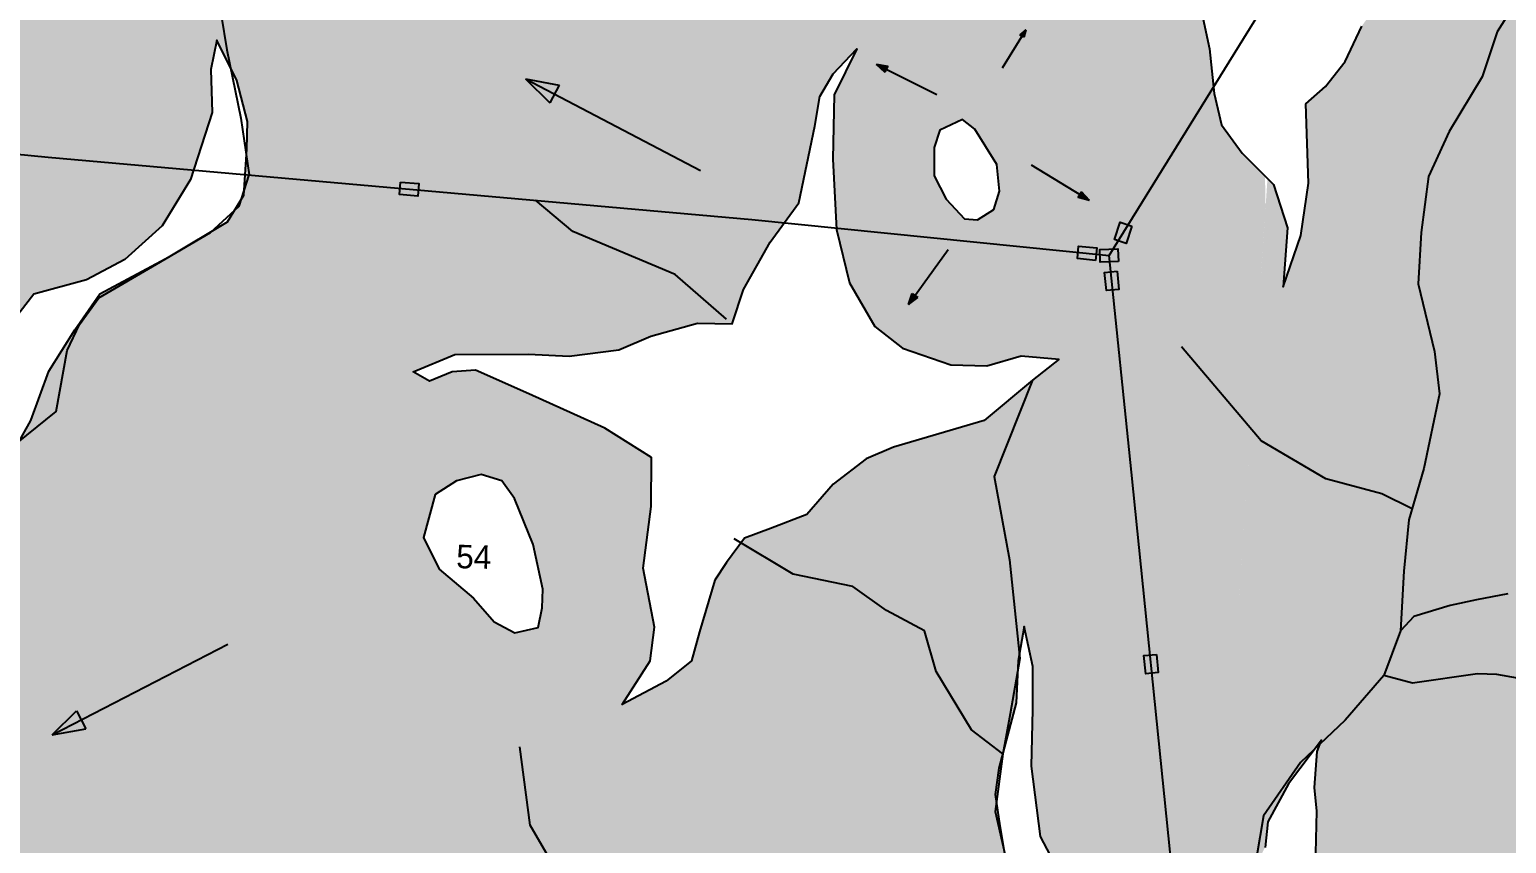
# Model space of a CAD drawing. Header units: metres. Extents: x 295578 to 298229, y 2015397 to 2018945.
# Drawn here: x 296756 to 297321, y 2017721 to 2018032 of the extents above; entities that cross this region are included whole.
import ezdxf
from ezdxf.enums import TextEntityAlignment as Align

# ---------------------------------------------------------------- set-up
doc = ezdxf.new("R2010")
doc.units = ezdxf.units.M
for name, color, linetype in [('LINE_WATER', 4, 'Continuous'), ('POLY_HATCH', 12, 'Continuous'), ('POLY_PARCEL', 6, 'Continuous'), ('SYM_ARROW', 1, 'Continuous'), ('SYM_STONE', 1, 'Continuous'), ('TEXT_PARCEL', 7, 'Continuous')]:
    doc.layers.add(name, color=color, linetype=linetype)
doc.styles.add('TEXT_MAP', font='KRDEV050.TTF', dxfattribs={"height": 1.8})
pattern_1 = [(358.71647, (295310.87, 2014951.165), (6.372637, 6.093331), [6.234548, -6.234548]), (88.71647, (295317.103, 2014951.025), (-6.093331, 6.372637), [6.234548, -6.234548])]

# ---------------------------------------------------------------- blocks, each defined once
blk = doc.blocks.new('ARROWASPECT')
h = blk.add_hatch(color=256)
h.paths.add_polyline_path([(2.85, -2.85), (3.72, -1.98), (0, 0)])
h.paths.add_polyline_path([(0, 0), (1.98, -3.72), (2.85, -2.85)])
for points in [[(0, 0), (17.15, -17.15)], [(0, 0), (1.98, -3.72)], [(0, 0), (3.72, -1.98)], [(3.72, -1.98), (1.98, -3.72)]]:
    blk.add_lwpolyline(points)
blk = doc.blocks.new('STONESQUARE')
blk.add_lwpolyline([(-0.7, 0.48), (0.7, 0.48), (0.7, -0.48), (-0.7, -0.48)], close=True)
blk = doc.blocks.new('STONESQUAREFILLED')
blk.add_hatch(color=256).paths.add_polyline_path([(0.7, -0.48), (0.7, 0.48), (-0.7, 0.48), (-0.7, -0.48)])
blk.add_lwpolyline([(-0.7, 0.48), (0.7, 0.48), (0.7, -0.48), (-0.7, -0.48)], close=True)
blk = doc.blocks.new('45')
at = {"layer": 'POLY_HATCH'}
h = blk.add_hatch(dxfattribs=at)
h.set_pattern_fill('ZIGZAG', color=256, scale=49.876386, angle=-1.2835, style=0)
h.set_pattern_definition(pattern_1)
h.paths.add_polyline_path([(297196.26, 2018055.59), (297178.78, 2018064.68), (297165.72, 2018065.81), (297152.88, 2018063.65), (297132.51, 2018065.2), (297116.31, 2018070.45), (297095.53, 2018069.53), (297079.62, 2018063.37), (297071.57, 2018056.22), (297076.88, 2018066.92), (297098.68, 2018076.61), (297115.53, 2018087.91), (297121.68, 2018095.38), (297119.06, 2018099.51), (297116.97, 2018115.86), (297120.28, 2018134), (297124.32, 2018150.4), (297124.6, 2018153.64), (296877.08, 2018228.27), (296875.13, 2018215.45), (296867.36, 2018202.67), (296867.09, 2018190.72), (296856.28, 2018175.51), (296840.23, 2018171.88), (296828.28, 2018173.14), (296816.81, 2018160.67), (296784.28, 2018156.41), (296772.7, 2018151.69), (296744.11, 2018122.92), (296706.53, 2018115.79), (296689.51, 2018125.1), (296687.27, 2018119.45), (296680.02, 2018100.91), (296672.77, 2018082.36), (296670.36, 2018076.18), (296663.11, 2018057.63), (296655.86, 2018039.09), (296648.61, 2018020.54), (296641.37, 2018001.99), (296634.12, 2017983.45), (296626.87, 2017964.9), (296624.45, 2017958.72), (296618.93, 2017944.57), (296618.1, 2017942.17), (296622.56, 2017933.81), (296629.86, 2017919.64), (296634.01, 2017890.34), (296641.25, 2017873.78), (296656.08, 2017856.24), (296660.43, 2017853.74), (296673.93, 2017848.24), (296678.93, 2017849.32), (296699.08, 2017854.47), (296705.64, 2017861.13), (296723.7, 2017880.73), (296734.87, 2017896.08), (296744.06, 2017913.08), (296757.75, 2017930.53), (296777.9, 2017936.08), (296792.5, 2017943.76), (296806.81, 2017956.64), (296817.63, 2017974.4), (296825.87, 2018000.03), (296825.44, 2018016.45), (296827.69, 2018027.6), (296835.36, 2018012.23), (296839.42, 2017996.53), (296839.18, 2017986.02), (296837.99, 2017968.44), (296831.75, 2017958.18), (296809.82, 2017945.07), (296783, 2017930.73), (296773.47, 2017916.94), (296763.5, 2017901.16), (296756.63, 2017882.35), (296748.7, 2017868.13), (296739.25, 2017857.54), (296718.9, 2017844.72), (296707.48, 2017835.77), (296692.69, 2017819.7), (296686.75, 2017806.86), (296688.75, 2017789.21), (296692.94, 2017779.12), (296694.02, 2017773.89), (296698.25, 2017763.6), (296711.17, 2017750.11), (296739.38, 2017721.47), (296754.35, 2017710.33), (296768.48, 2017696.81), (296776.68, 2017684.41), (296781.66, 2017656.69), (296790.79, 2017634.88), (296805.58, 2017615.34), (296818.85, 2017592.9), (296848.7, 2017583.82), (296856.68, 2017582.45), (296869.54, 2017584.16), (296883.75, 2017592.64), (296900.48, 2017605.87), (296911.78, 2017623.8), (296928.01, 2017633.03), (296936.2, 2017640.85), (296940.21, 2017658.77), (296947.69, 2017671), (296964.98, 2017691.42), (296964.06, 2017694.68), (296976.72, 2017688.89), (296986.33, 2017684.89), (296989.81, 2017692.37), (296998.82, 2017693.35), (297000.79, 2017695.53), (297004.76, 2017694.24), (297008.2, 2017686.56), (297006.7, 2017673.39), (297000.64, 2017670.63), (296991.72, 2017666.03), (296982.76, 2017659.42), (296976.47, 2017647.16), (296983.06, 2017637.01), (296991.8, 2017634.01), (297009.35, 2017630.42), (297025.08, 2017634.87), (297047.39, 2017647.17), (297056.11, 2017657.04), (297070.24, 2017661.52), (297088.19, 2017679.23), (297104.83, 2017691.91), (297130.66, 2017709.52), (297129.55, 2017713.02), (297127.07, 2017727.39), (297125.34, 2017739.43), (297126.76, 2017749.4), (297133.33, 2017774.46), (297134.09, 2017790.45), (297136.39, 2017803.6), (297139.65, 2017788.32), (297139.69, 2017771.92), (297139.21, 2017750.17), (297142.61, 2017723.28), (297155.68, 2017698.58), (297155.8, 2017684.32), (297153.07, 2017669.97), (297156.43, 2017658.69), (297167.93, 2017653.64), (297174.43, 2017657.49), (297186.68, 2017667.62), (297204.35, 2017687.63), (297207.46, 2017696.86), (297210.79, 2017699.07), (297211.07, 2017702.37), (297211.91, 2017714.82), (297213.17, 2017733.5), (297214.01, 2017745.96), (297214.85, 2017758.41), (297215.69, 2017770.86), (297216.53, 2017783.32), (297217.37, 2017795.77), (297218.2, 2017808.22), (297219.04, 2017820.68), (297219.88, 2017833.13), (297220.72, 2017845.58), (297221.56, 2017858.04), (297222.82, 2017876.72), (297223.66, 2017889.17), (297224.5, 2017901.62), (297225.34, 2017914.08), (297226.18, 2017926.53), (297227.01, 2017938.98), (297227.85, 2017951.44), (297228.69, 2017963.89), (297228.47, 2017975.74), (297219.72, 2017984.47), (297211.8, 2017995.24), (297209.08, 2018007.25), (297207.27, 2018024.27), (297204.31, 2018037.92)])
h.paths.add_polyline_path([(296953.06, 2018092.22), (296940.47, 2018109.11), (296963.33, 2018119.89), (296979.12, 2018141.79), (296981.83, 2018159), (296984.7, 2018168.24), (296997.83, 2018175.25), (297000, 2018153.28), (296998.26, 2018135.05), (296999.3, 2018131.13), (297001.02, 2018124.7), (296989.87, 2018116.97), (296976.16, 2018084.07)], flags=16)
h.paths.add_polyline_path([(297058.28, 2018006.14), (297063.35, 2018014.82), (297072.47, 2018024.37), (297063.75, 2018006.78), (297063.2, 2017982.12), (297064.62, 2017955.33), (297069.61, 2017934.85), (297079.29, 2017918.28), (297089.84, 2017909.95), (297108.36, 2017903.51), (297122.14, 2017903.2), (297135.22, 2017907), (297149.82, 2017905.74), (297139.59, 2017897.65), (297121.15, 2017882.29), (297086.46, 2017872.17), (297075.92, 2017867.71), (297063.35, 2017857.95), (297053.33, 2017846.41), (297039.42, 2017840.99), (297029.45, 2017837.33), (297022.64, 2017828.02), (297018.18, 2017821.23), (297012.28, 2017801.57), (297009.16, 2017790.46), (296999.51, 2017782.64), (296982.66, 2017773.84), (296993.37, 2017790.52), (296995.09, 2017803.39), (296990.71, 2017825.86), (296993.83, 2017849.47), (296993.96, 2017868.11), (296976.12, 2017879.41), (296947.04, 2017892.5), (296926.57, 2017901.56), (296917.65, 2017900.9), (296908.96, 2017897.36), (296902.72, 2017900.95), (296918.66, 2017907.47), (296946.81, 2017907.7), (296962.42, 2017906.88), (296981.43, 2017909.32), (296993.61, 2017914.5), (297011.53, 2017919.55), (297024.73, 2017919.25), (297029.05, 2017932.35), (297039.22, 2017950.48), (297050.18, 2017965.44), (297056.3, 2017994.72)], flags=16)
h.paths.add_polyline_path([(297104.15, 2017993.2), (297112.86, 2017997.3), (297117.59, 2017993.65), (297125.9, 2017980.06), (297126.93, 2017969.92), (297124.75, 2017962.88), (297118.58, 2017958.97), (297113.53, 2017959.34), (297106.6, 2017966.83), (297101.99, 2017975.79), (297101.98, 2017986.67)], flags=16)
h.paths.add_polyline_path([(296928.72, 2017861.65), (296936.7, 2017859.24), (296941.46, 2017852.45), (296948.66, 2017834.9), (296952.29, 2017817.87), (296952.13, 2017810.74), (296950.63, 2017803.19), (296941.65, 2017801.16), (296933.71, 2017805.35), (296925.88, 2017814.45), (296912.73, 2017825.44), (296906.75, 2017837.62), (296911.14, 2017854.02), (296919.29, 2017859.19)], flags=16)
h = blk.add_hatch(dxfattribs=at)
h.set_pattern_fill('ZIGZAG', color=256, scale=49.876386, angle=-1.2835, style=0)
h.set_pattern_definition(pattern_1)
h.paths.add_polyline_path([(297395.31, 2017566.2), (297394.9, 2017584.13), (297391.48, 2017590.27), (297383.85, 2017601.85), (297380, 2017612.26), (297379.99, 2017623.94), (297382.11, 2017633.54), (297392.6, 2017640.37), (297391.87, 2017644.19), (297380.65, 2017654.26), (297380.26, 2017661.06), (297381.93, 2017674.61), (297388.2, 2017686.81), (297398.12, 2017704.79), (297400.9, 2017719.4), (297403.51, 2017750.14), (297407.63, 2017763.9), (297415.29, 2017777.14), (297412.89, 2017791.32), (297414.52, 2017803.24), (297416.39, 2017813.94), (297424.4, 2017831.42), (297431.79, 2017845.65), (297433.99, 2017857.71), (297432.41, 2017872.14), (297429.39, 2017894.74), (297432.85, 2017915.58), (297424.5, 2017920.21), (297416.22, 2017927.18), (297408.73, 2017945.01), (297405.94, 2017966.68), (297406.62, 2017984.87), (297409.39, 2017999.48), (297399.52, 2018008.12), (297394.27, 2018018.99), (297391.53, 2018029.92), (297391.45, 2018050.57), (297389.13, 2018068.98), (297382.9, 2018082.16), (297376.67, 2018095.61), (297381.35, 2018110.18), (297375.3, 2018107.46), (297359.01, 2018096.69), (297346.49, 2018099.1), (297331.63, 2018091.55), (297325.62, 2018090.33), (297308.35, 2018096.42), (297305.86, 2018094.85), (297300.89, 2018081), (297292.01, 2018061.09), (297274.24, 2018045.19), (297265.45, 2018032.98), (297259.16, 2018019.54), (297251.6, 2018009.93), (297244.11, 2018003.31), (297245.06, 2017973.01), (297242.16, 2017952.97), (297235.46, 2017933.43), (297237.05, 2017955.95), (297231.7, 2017972.52), (297229.43, 2017974.79), (297210.85, 2017699.11), (297222.01, 2017706.52), (297228.49, 2017719.2), (297229.59, 2017728.9), (297237.47, 2017743.42), (297250.02, 2017760.16), (297248.37, 2017755.77), (297247.4, 2017742.09), (297248.31, 2017733.01), (297247.95, 2017716.97), (297241.3, 2017696.56), (297239.39, 2017680.69), (297241.93, 2017663.7), (297245.98, 2017656.76), (297266.54, 2017645.91), (297277.3, 2017641.91), (297263.73, 2017639.12), (297259.67, 2017635.45), (297257.26, 2017627.91), (297259.49, 2017618.79), (297264.78, 2017608.06), (297269.66, 2017597.5), (297276.51, 2017577.01), (297282.88, 2017563.49), (297293.29, 2017553.75), (297305.01, 2017543.54), (297302.28, 2017540.28), (297299.05, 2017534.55), (297297.96, 2017525.57), (297304.7, 2017505.85), (297317.27, 2017496.48), (297316.86, 2017488.05), (297314.54, 2017481.18), (297313.59, 2017476.63), (297397.87, 2017449.46), (297398.15, 2017450.88), (297403.82, 2017472.58), (297405.12, 2017481.36), (297400.65, 2017500.21), (297397.14, 2017513.6), (297399.86, 2017537.8), (297403.69, 2017550.75)])
at = {"layer": 'LINE_WATER'}
for points in [[(297330.62, 2018052), (297317.21, 2018030.85), (297311.52, 2018013.6), (297298.95, 2017992.72), (297291, 2017975.51), (297288.24, 2017954.18), (297287.04, 2017934.55), (297293.27, 2017908.72), (297295.18, 2017892.48), (297289.24, 2017863.9), (297283.51, 2017844.38), (297281.55, 2017824.77), (297280.28, 2017801.92), (297273.85, 2017784.89), (297259.09, 2017767.84), (297242.08, 2017751.59), (297227.89, 2017731.25), (297225.26, 2017715.43), (297218.05, 2017703.97)], [(297321.27, 2017816.13), (297309.36, 2017813.73), (297299.23, 2017811.59), (297285.4, 2017807.4), (297280.28, 2017801.92)], [(296826.62, 2018175.46), (296822.83, 2018156.27), (296821.81, 2018147.91), (296841.01, 2018106.43), (296839.8, 2018089.7), (296834.34, 2018070.55), (296827.18, 2018050.6), (296831.57, 2018023.95), (296836.86, 2017997.86), (296840.07, 2017976.15)], [(296610.79, 2017708.61), (296616.63, 2017716.88), (296633.93, 2017725.95), (296641.31, 2017738.39), (296643.93, 2017749.63), (296656.84, 2017762.21), (296667.84, 2017771.95), (296673.9, 2017783.32), (296676.6, 2017798.23), (296682.41, 2017810.97), (296683.77, 2017824.86), (296692.29, 2017838.44), (296709.68, 2017851.45), (296731.44, 2017859.89), (296747.78, 2017870.9), (296766.26, 2017885.72), (296770.49, 2017909.1), (296775.19, 2017918.97), (296782.58, 2017929.14), (296804.7, 2017942.04), (296825.23, 2017954.18), (296836.23, 2017964.18), (296840.07, 2017976.15)], [(297022.54, 2017921.05), (297002.92, 2017938.05), (296963.78, 2017954.52), (296949.51, 2017966.46)], [(297284.75, 2017848.6), (297273.13, 2017854.22), (297251.72, 2017859.97), (297227, 2017874.58), (297196.6, 2017910.39)], [(297139.59, 2017897.65), (297124.9, 2017860.96), (297130.72, 2017829.01), (297134.78, 2017791.38), (297131.04, 2017770.25), (297128.21, 2017754.92), (297125.3, 2017732.85), (297130.66, 2017709.52)], [(297128.21, 2017754.92), (297116.19, 2017764.06), (297102.8, 2017786.39), (297098.25, 2017801.99), (297083.71, 2017809.66), (297070.85, 2017818.93), (297048.07, 2017823.52), (297025.5, 2017837.08)], [(297419.39, 2017769.57), (297404.3, 2017777.85), (297385.42, 2017780.71), (297365.83, 2017779.32), (297353.56, 2017777.15), (297336.55, 2017781.81), (297317.07, 2017785.29), (297309.74, 2017785.46), (297284.9, 2017781.88), (297273.85, 2017784.89)], [(296964.66, 2017681), (296964.98, 2017691.42), (296961.48, 2017703.89), (296954.36, 2017715.79), (296947.57, 2017727.69), (296943.53, 2017757.64)]]:
    blk.add_lwpolyline(points, dxfattribs=at)
at = {"layer": 'POLY_HATCH'}
for points in [[(297204.31, 2018037.92), (297207.27, 2018024.27), (297209.08, 2018007.25), (297211.8, 2017995.24), (297219.72, 2017984.47), (297231.7, 2017972.52), (297237.05, 2017955.95), (297235.46, 2017933.43), (297242.16, 2017952.97), (297245.06, 2017973.01), (297244.11, 2018003.31), (297251.6, 2018009.93), (297259.16, 2018019.54), (297265.45, 2018032.98)], [(296748.7, 2017868.13), (296756.63, 2017882.35), (296763.5, 2017901.16), (296773.47, 2017916.94), (296783, 2017930.73), (296809.82, 2017945.07), (296831.75, 2017958.18), (296837.99, 2017968.44), (296839.18, 2017986.02), (296839.42, 2017996.53), (296835.36, 2018012.23), (296827.69, 2018027.6), (296825.44, 2018016.45), (296825.87, 2018000.03), (296817.63, 2017974.4), (296806.81, 2017956.64), (296792.5, 2017943.76), (296777.9, 2017936.08), (296757.75, 2017930.53), (296744.06, 2017913.08)], [(297149.82, 2017905.74), (297139.59, 2017897.65), (297121.15, 2017882.29), (297086.46, 2017872.17), (297075.92, 2017867.71), (297063.35, 2017857.95), (297053.33, 2017846.41), (297039.42, 2017840.99), (297029.45, 2017837.33), (297022.64, 2017828.02), (297018.18, 2017821.23), (297012.28, 2017801.57), (297009.16, 2017790.46), (296999.51, 2017782.64), (296982.66, 2017773.84), (296993.37, 2017790.52), (296995.09, 2017803.39), (296990.71, 2017825.86), (296993.83, 2017849.47), (296993.96, 2017868.11), (296976.12, 2017879.41), (296947.04, 2017892.5), (296926.57, 2017901.56), (296917.65, 2017900.9), (296908.96, 2017897.36), (296902.72, 2017900.95), (296918.66, 2017907.47), (296946.81, 2017907.7), (296962.42, 2017906.88), (296981.43, 2017909.32), (296993.61, 2017914.5), (297011.53, 2017919.55), (297024.73, 2017919.25), (297029.05, 2017932.35), (297039.22, 2017950.48), (297050.18, 2017965.44), (297056.3, 2017994.72), (297058.28, 2018006.14), (297063.35, 2018014.82), (297072.47, 2018024.37), (297063.75, 2018006.78), (297063.2, 2017982.12), (297064.62, 2017955.33), (297069.61, 2017934.85), (297079.29, 2017918.28), (297089.84, 2017909.95), (297108.36, 2017903.51), (297122.14, 2017903.2), (297135.22, 2017907), (297149.82, 2017905.74)], [(297126.93, 2017969.92), (297125.9, 2017980.06), (297117.59, 2017993.65), (297112.86, 2017997.3), (297104.15, 2017993.2), (297101.98, 2017986.67), (297101.99, 2017975.79), (297106.6, 2017966.83), (297113.53, 2017959.34), (297118.58, 2017958.97), (297124.75, 2017962.88), (297126.93, 2017969.92)], [(296952.29, 2017817.87), (296948.66, 2017834.9), (296941.46, 2017852.45), (296936.7, 2017859.24), (296928.72, 2017861.65), (296919.29, 2017859.19), (296911.14, 2017854.02), (296906.75, 2017837.62), (296912.73, 2017825.44), (296925.88, 2017814.45), (296933.71, 2017805.35), (296941.65, 2017801.16), (296950.63, 2017803.19), (296952.13, 2017810.74), (296952.29, 2017817.87)], [(297247.95, 2017716.97), (297248.31, 2017733.01), (297247.4, 2017742.09), (297248.37, 2017755.77), (297250.02, 2017760.16), (297237.47, 2017743.42), (297229.59, 2017728.9), (297228.49, 2017719.2)], [(297155.68, 2017698.58), (297142.61, 2017723.28), (297139.21, 2017750.17), (297139.69, 2017771.92), (297139.65, 2017788.32), (297136.39, 2017803.6), (297134.09, 2017790.45), (297133.33, 2017774.46), (297126.76, 2017749.4), (297125.34, 2017739.43), (297127.07, 2017727.39), (297129.55, 2017713.02)]]:
    blk.add_lwpolyline(points, dxfattribs=at)
at = {"layer": 'POLY_PARCEL'}
for points in [[(297168.87, 2017945.34), (297237.24, 2018055.67)], [(296585.04, 2018000.43), (296763.21, 2017982.96), (297032.26, 2017959.13), (297168.87, 2017945.34)], [(297198.08, 2017659.87), (297192.32, 2017716.12), (297177.46, 2017862.61), (297168.87, 2017945.34)]]:
    blk.add_lwpolyline(points, dxfattribs=at)
at = {"layer": 'SYM_ARROW'}
for p, xscale, yscale, zscale, rotation in [((296945.71, 2018012.85), 3.115032199452781, 3.115032199452781, 3.115032199452781, 17.41011632452978), ((297136.99, 2018031.63), 0.7085125052599928, 0.7085125052599928, 0.7085125052599928, 283.4508826281458), ((297079.79, 2018018.46), 1.071131051546646, 1.071131051546646, 1.071131051546646, 18.4135857264114), ((297161.35, 2017966.36), 1.071131051546646, 1.071131051546646, 1.071131051546646, 193.6193187771837), ((297092.15, 2017926.62), 1.071131051546646, 1.071131051546646, 1.071131051546646, 99.06671444447075), ((296764.7, 2017762.19), 3.115032199452782, 3.115032199452782, 3.115032199452782, 72.26082387543369)]:
    blk.add_blockref('ARROWASPECT', p, dxfattribs=dict(at, xscale=xscale, yscale=yscale, zscale=zscale, rotation=rotation))
at = {"layer": 'SYM_STONE'}
for name, p, xscale, yscale, zscale, rotation in [('STONESQUARE', (296901.24, 2017970.74), 4.987638587837511, 4.987638587837511, 4.987638587837511, 354.9395797629355), ('STONESQUAREFILLED', (297174.25, 2017954.03), 4.987638587837512, 4.987638587837512, 4.987638587837512, 251.8382929241544), ('STONESQUAREFILLED', (297160.44, 2017946.19), 4.987638587837511, 4.987638587837511, 4.987638587837511, 174.2334864949554), ('STONESQUARE', (297168.87, 2017945.34), 4.987638587837511, 4.987638587837511, 4.987638587837511, 182.366371337216), ('STONESQUAREFILLED', (297169.87, 2017935.64), 4.987638587837512, 4.987638587837512, 4.987638587837512, 275.9308531449215), ('STONESQUARE', (297184.91, 2017789.23), 4.987638587837511, 4.987638587837511, 4.987638587837511, 275.7942207472466)]:
    blk.add_blockref(name, p, dxfattribs=dict(at, xscale=xscale, yscale=yscale, zscale=zscale, rotation=rotation))
at = {"layer": 'TEXT_PARCEL', "style": 'TEXT_MAP'}
blk.add_text('54', height=8.978, rotation=358.7165, dxfattribs=at).set_placement((296925.85, 2017825.73), align=Align.CENTER)

msp = doc.modelspace()

# ---------------------------------------------------------------- block references
msp.add_blockref('45', (0, 0))

doc.saveas('drawing.dxf')
